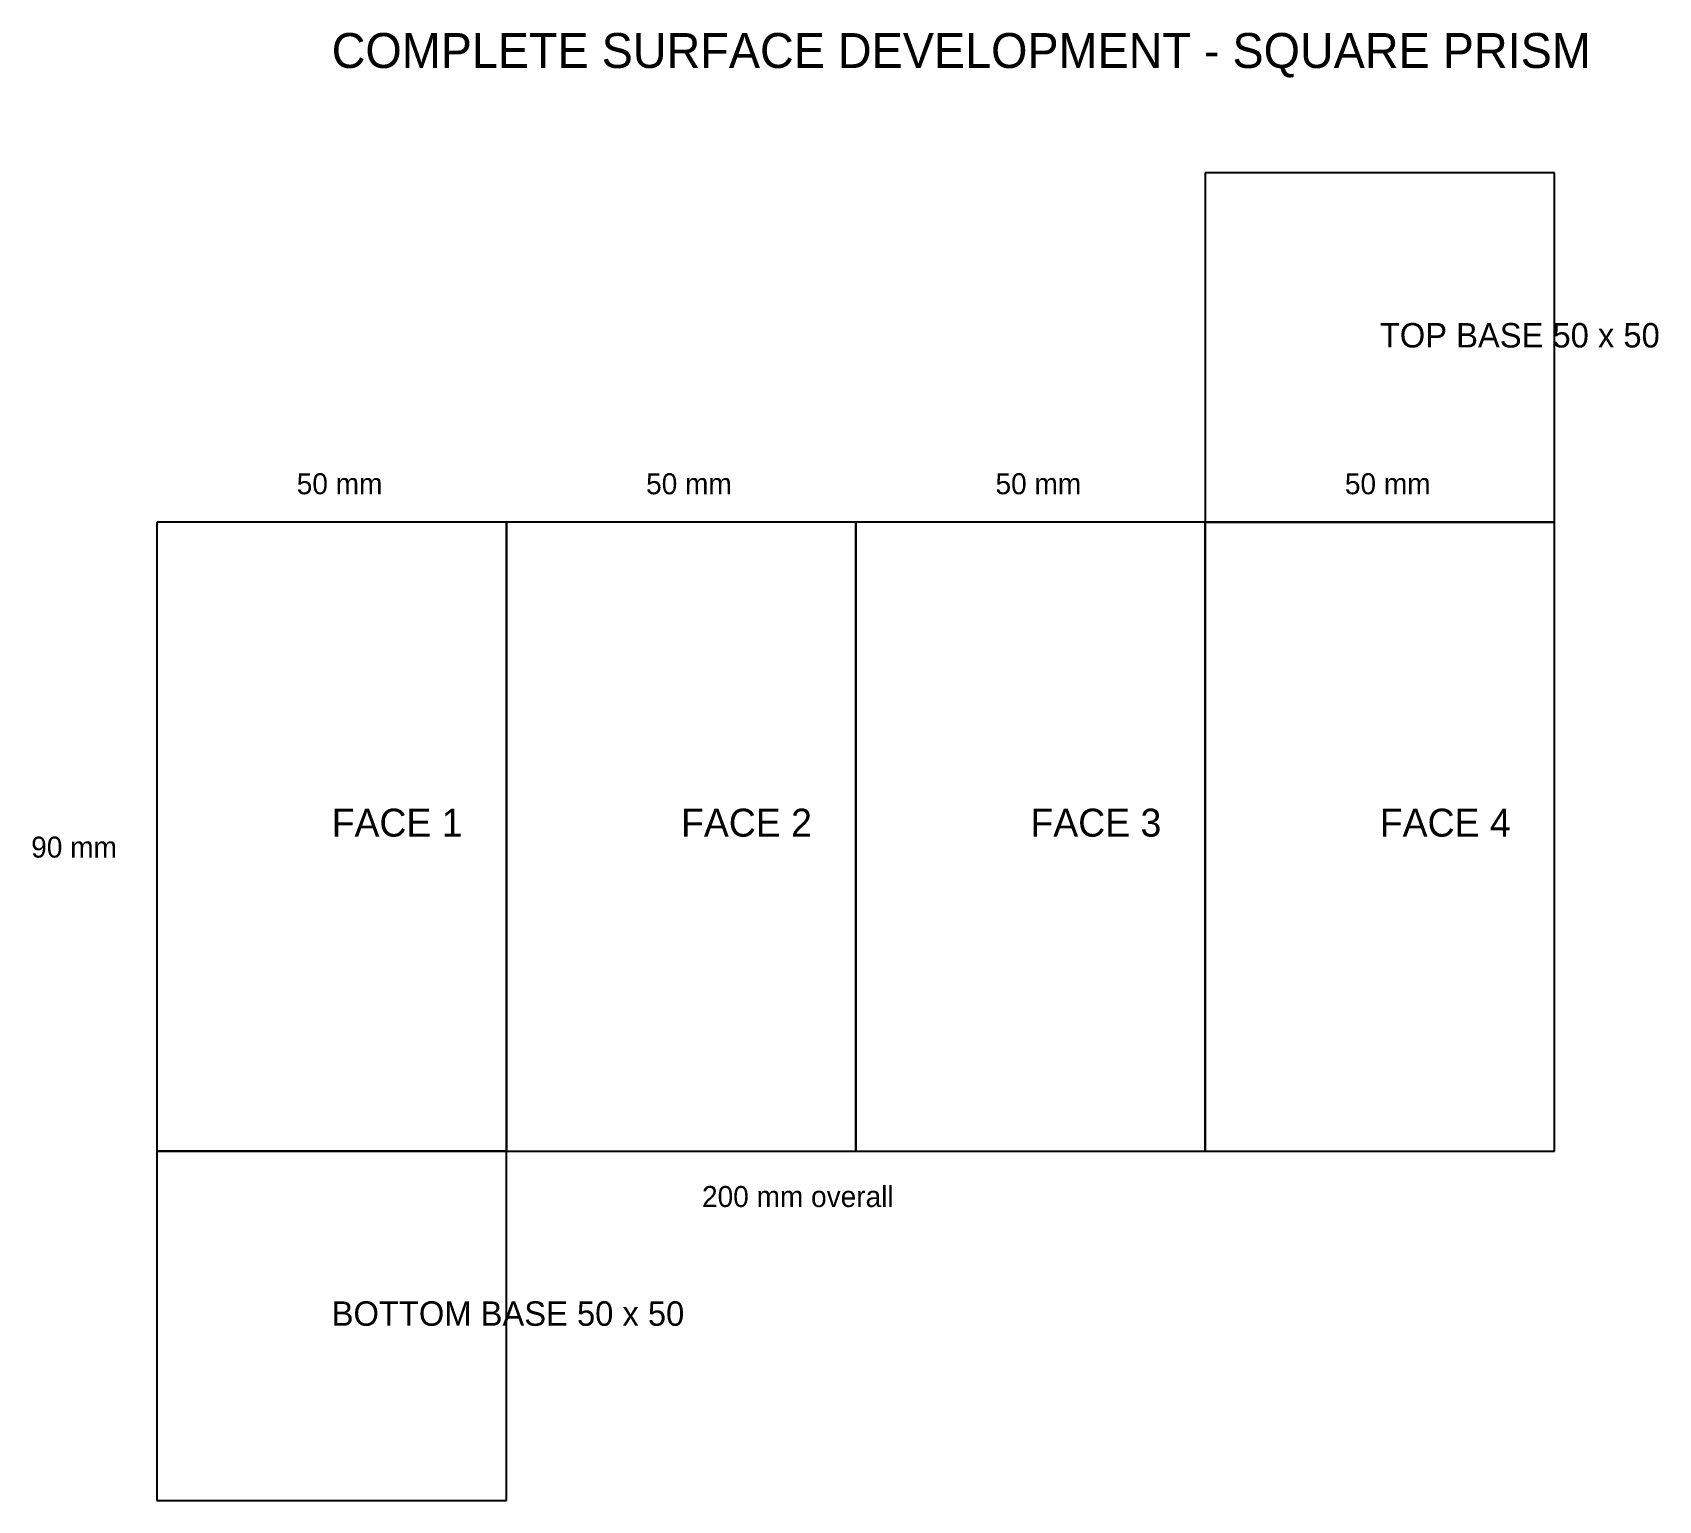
# Model space of a CAD drawing. Header units: millimetres. Extents: x -18 to 215, y -50 to 160.
import ezdxf

# ---------------------------------------------------------------- set-up
doc = ezdxf.new("R2010")
doc.units = ezdxf.units.MM
for name, color, linetype in [('FOLD_LINES', 3, 'Continuous'), ('OUTLINE', 7, 'Continuous'), ('TEXT', 7, 'Continuous')]:
    doc.layers.add(name, color=color, linetype=linetype)

msp = doc.modelspace()

# ---------------------------------------------------------------- linework, layer by layer
at = {"layer": 'FOLD_LINES'}
for p, q in [((50, 0), (50, 90)), ((100, 0), (100, 90)), ((150, 0), (150, 90)), ((150, 90), (200, 90)), ((0, 0), (50, 0))]:
    msp.add_line(p, q, dxfattribs=at)
at = {"layer": 'OUTLINE'}
for p, q in [((200, 140), (150, 140)), ((150, 140), (150, 90)), ((200, 90), (200, 140)), ((50, 90), (0, 90)), ((0, 90), (0, 0)), ((50, 0), (50, 90)), ((100, 90), (50, 90)), ((50, 90), (50, 0)), ((100, 0), (100, 90)), ((150, 90), (100, 90)), ((100, 90), (100, 0)), ((150, 0), (150, 90)), ((200, 90), (150, 90)), ((150, 90), (150, 0)), ((150, 90), (200, 90)), ((200, 0), (200, 90)), ((0, 0), (50, 0)), ((50, 0), (0, 0)), ((0, 0), (0, -50)), ((50, 0), (100, 0)), ((50, -50), (50, 0)), ((100, 0), (150, 0)), ((150, 0), (200, 0)), ((0, -50), (50, -50))]:
    msp.add_line(p, q, dxfattribs=at)

# ---------------------------------------------------------------- texts
at = {"layer": 'TEXT'}
for s, height, p in [('COMPLETE SURFACE DEVELOPMENT - SQUARE PRISM', 5, (25, 155)), ('TOP BASE 50 x 50', 3.5, (175, 115)), ('50 mm', 3, (20, 94)), ('50 mm', 3, (70, 94)), ('50 mm', 3, (120, 94)), ('50 mm', 3, (170, 94)), ('FACE 1', 4, (25, 45)), ('FACE 2', 4, (75, 45)), ('FACE 3', 4, (125, 45)), ('FACE 4', 4, (175, 45)), ('90 mm', 3, (-18, 42)), ('200 mm overall', 3, (78, -8)), ('BOTTOM BASE 50 x 50', 3.5, (25, -25))]:
    msp.add_text(s, height=height, dxfattribs=at).set_placement(p)

doc.saveas('drawing.dxf')
